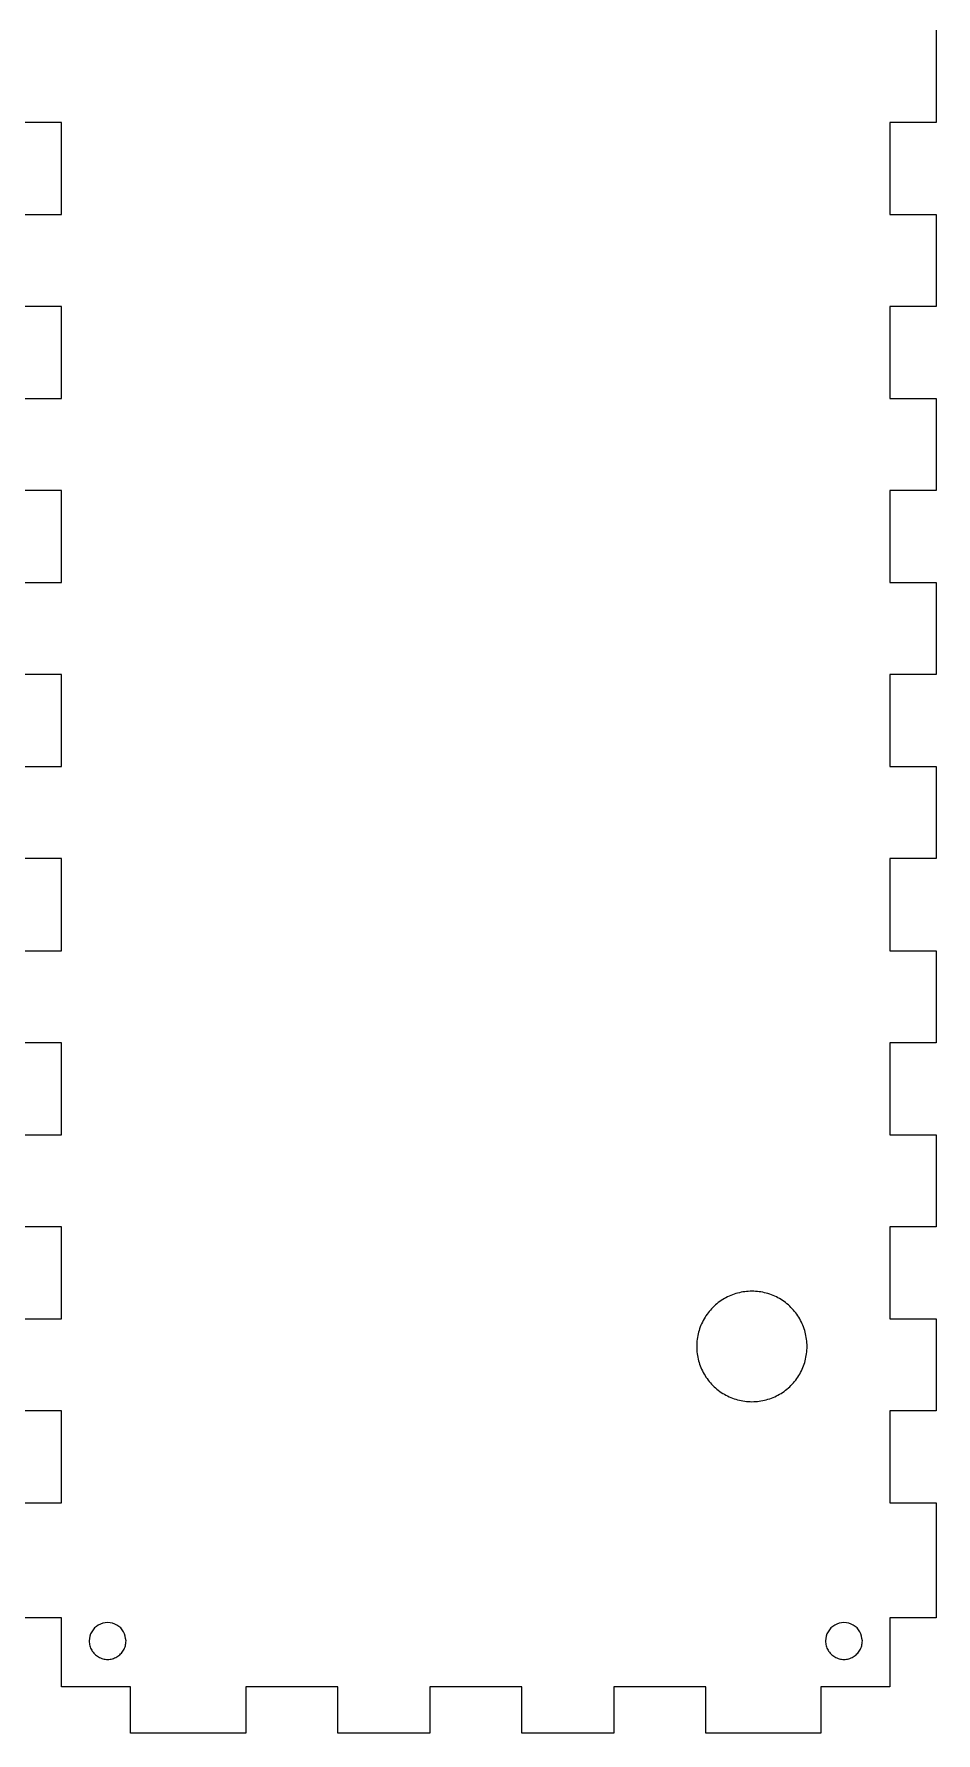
# Model space of a CAD drawing. Extents: x 1 to 323, y 39 to 399.
# Drawn here: x 102.8 to 200.8, y 39.3 to 223.9 of the extents above; entities that cross this region are included whole.
import ezdxf

# ---------------------------------------------------------------- set-up
doc = ezdxf.new("R2010")
doc.units = 0
doc.layers.add('Layer_1', color=7, linetype='CONTINUOUS')

msp = doc.modelspace()

# ---------------------------------------------------------------- linework, layer by layer
at = {"layer": 'Layer_1', "color": 7}
for points in [[(200.774592, 224.32701), (200.774592, 214.327002), (195.774587, 214.327002), (195.774587, 204.326994), (200.774592, 204.326994), (200.774592, 194.326985), (195.774587, 194.326985), (195.774587, 184.326977), (200.774592, 184.326977), (200.774592, 174.326969), (195.774587, 174.326969), (195.774587, 164.326961), (200.774592, 164.326961), (200.774592, 154.326953), (195.774587, 154.326953), (195.774587, 144.326944), (200.774592, 144.326944), (200.774592, 134.326936), (195.774587, 134.326936), (195.774587, 124.326928), (200.774592, 124.326928), (200.774592, 114.32692), (195.774587, 114.32692), (195.774587, 104.326911), (200.774592, 104.326911), (200.774592, 94.326903), (195.774587, 94.326903), (195.774587, 84.326895), (200.774592, 84.326895), (200.774592, 74.326887), (195.774587, 74.326887), (195.774587, 64.326879), (200.774592, 64.326879), (200.774592, 51.826875), (195.774587, 51.826875), (195.774587, 44.326876), (188.274583, 44.326876), (188.274583, 39.326858), (175.774571, 39.326858), (175.774571, 44.326876), (165.774563, 44.326876), (165.774563, 39.326858), (155.774555, 39.326858), (155.774555, 44.326876), (145.774546, 44.326876), (145.774546, 39.326858), (135.774538, 39.326858), (135.774538, 44.326876), (125.77453, 44.326876), (125.77453, 39.326858), (113.27452, 39.326858), (113.27452, 44.326876), (105.774513, 44.326876), (105.774513, 51.826875), (100.774509, 51.826875)], [(100.774509, 204.326994), (105.774513, 204.326994), (105.774513, 214.327002), (100.774509, 214.327002)], [(100.774509, 184.326977), (105.774513, 184.326977), (105.774513, 194.326985), (100.774509, 194.326985)], [(100.774509, 164.326961), (105.774513, 164.326961), (105.774513, 174.326969), (100.774509, 174.326969)], [(100.774509, 144.326944), (105.774513, 144.326944), (105.774513, 154.326953), (100.774509, 154.326953)], [(100.774509, 124.326928), (105.774513, 124.326928), (105.774513, 134.326936), (100.774509, 134.326936)], [(100.774509, 104.326911), (105.774513, 104.326911), (105.774513, 114.32692), (100.774509, 114.32692)], [(100.774509, 84.326895), (105.774513, 84.326895), (105.774513, 94.326903), (100.774509, 94.326903)], [(100.774509, 64.326879), (105.774513, 64.326879), (105.774513, 74.326887), (100.774509, 74.326887)]]:
    msp.add_lwpolyline(points, dxfattribs=at)
for points in [[(186.774583, 81.326901), (186.774583, 81.326901)], [(112.77452, 49.326866), (112.77452, 49.326866)], [(192.774582, 49.326866), (192.774582, 49.326866)]]:
    msp.add_lwpolyline(points, close=True, dxfattribs=at)
for points, knots in [([(186.774583, 81.326901), (186.734585, 80.801851), (186.654921, 79.756095), (186.02537, 78.292606), (185.06757, 77.035243), (183.808519, 76.071151), (182.345479, 75.464955), (180.774552, 75.25758), (179.203779, 75.464955), (177.740281, 76.071151), (176.48292, 77.035243), (175.518828, 78.292606), (174.912631, 79.756095), (174.705257, 81.326901), (174.912631, 82.897707), (175.518828, 84.361196), (176.48292, 85.618559), (177.740281, 86.582651), (179.203779, 87.188847), (180.774552, 87.396222), (182.345479, 87.188847), (183.808519, 86.582651), (185.06757, 85.618559), (186.02537, 84.361196), (186.654921, 82.897707), (186.734585, 81.851951), (186.774583, 81.326901)], [0, 0, 0, 0, 1.570651, 3.128303, 4.698954, 6.269605, 7.827258, 9.397908, 10.968559, 12.526212, 14.096862, 15.667513, 17.225166, 18.795816, 20.366467, 21.92412, 23.49477, 25.065421, 26.623074, 28.193725, 29.764375, 31.322028, 32.892679, 34.463329, 36.020982, 37.591633, 37.591633, 37.591633, 37.591633]), ([(112.77452, 49.326866), (112.761189, 49.151848), (112.734638, 48.80326), (112.52479, 48.315425), (112.205524, 47.896299), (111.785838, 47.574931), (111.298156, 47.372862), (110.774509, 47.303736), (110.250915, 47.372863), (109.763076, 47.574926), (109.343968, 47.896315), (109.022554, 48.315363), (108.820676, 48.80349), (108.727588, 49.500186), (108.962346, 50.375005), (109.726876, 51.138644), (110.776332, 51.42233), (111.81501, 51.138872), (112.611237, 50.374113), (112.719549, 49.679434), (112.77452, 49.326866)], [0, 0, 0, 0, 0.523554, 1.042775, 1.566329, 2.089883, 2.609104, 3.132658, 3.656212, 4.175434, 4.698988, 5.222542, 5.741763, 6.265317, 7.311034, 8.325736, 9.371453, 10.41717, 11.431872, 12.477589, 12.477589, 12.477589, 12.477589]), ([(192.774582, 49.326866), (192.761251, 49.151848), (192.7347, 48.80326), (192.524852, 48.315425), (192.205586, 47.896299), (191.785901, 47.574931), (191.298218, 47.372862), (190.774572, 47.303736), (190.250978, 47.372863), (189.763139, 47.574926), (189.34403, 47.896315), (189.022617, 48.315363), (188.820739, 48.80349), (188.72765, 49.500186), (188.962408, 50.375005), (189.726938, 51.138644), (190.776395, 51.42233), (191.815073, 51.138872), (192.6113, 50.374113), (192.719611, 49.679434), (192.774582, 49.326866)], [0, 0, 0, 0, 0.523554, 1.042775, 1.566329, 2.089883, 2.609104, 3.132658, 3.656212, 4.175434, 4.698988, 5.222542, 5.741763, 6.265317, 7.311034, 8.325736, 9.371453, 10.41717, 11.431872, 12.477589, 12.477589, 12.477589, 12.477589])]:
    msp.add_open_spline(points, degree=3, knots=knots, dxfattribs=at)

doc.saveas('drawing.dxf')
